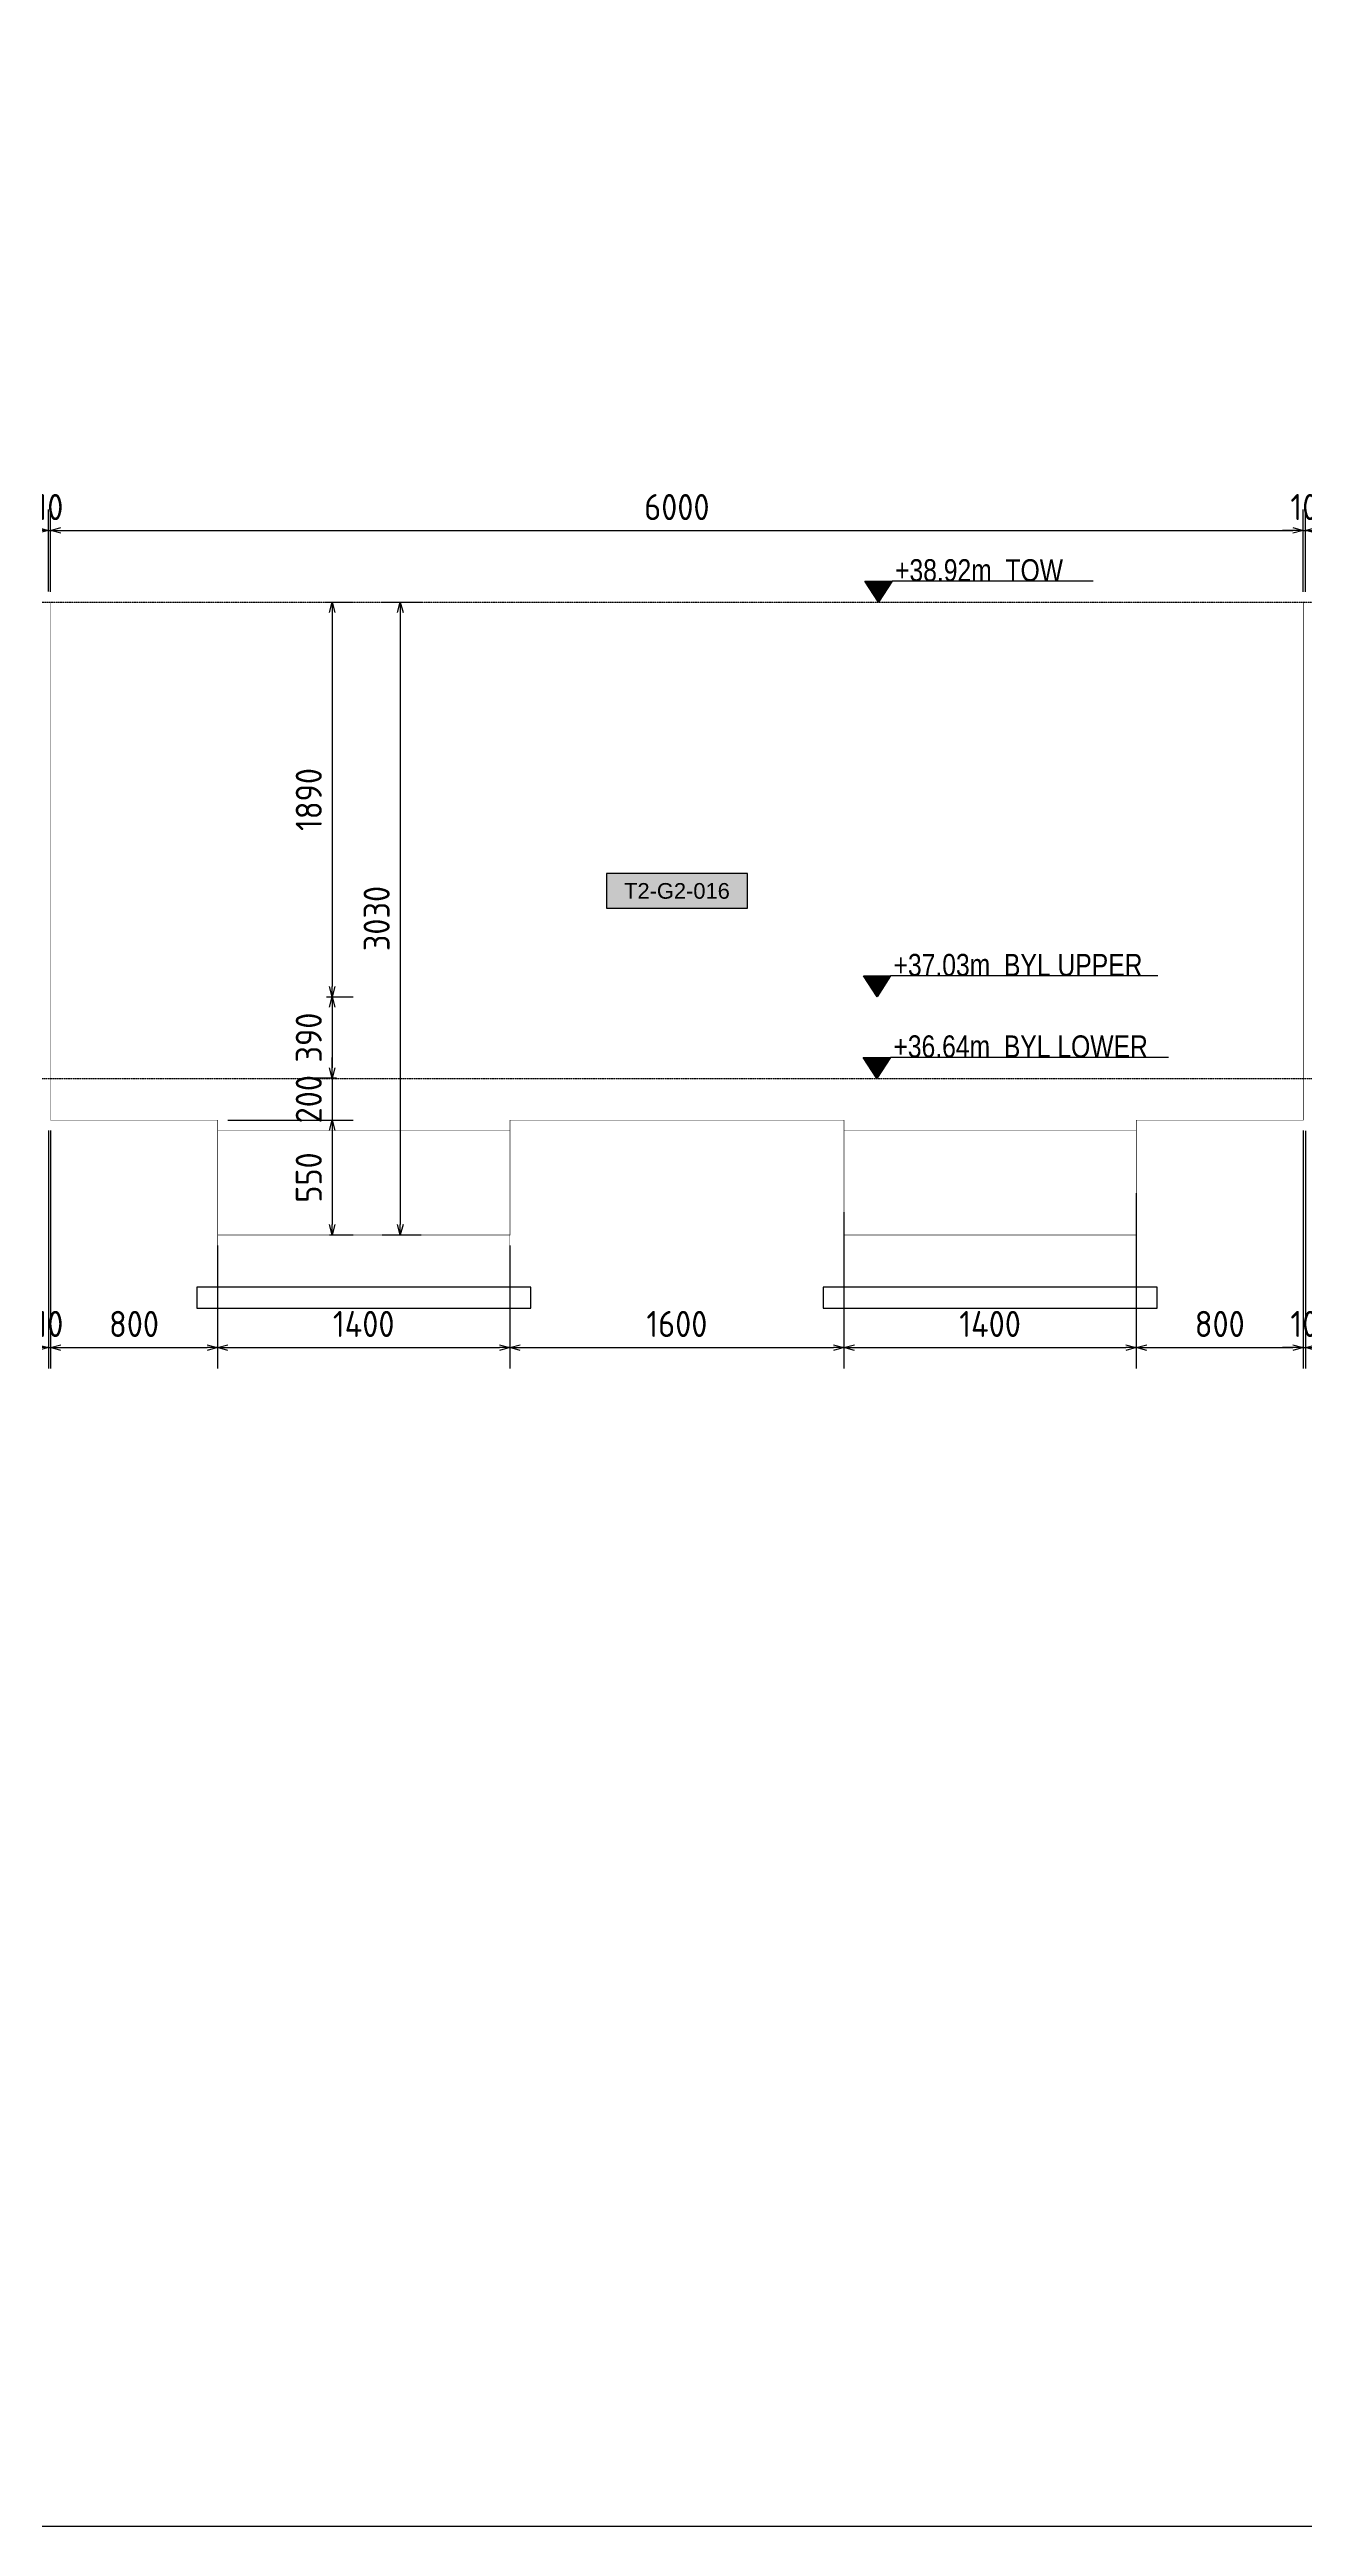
# Model space of a CAD drawing. Header units: centimetres. Extents: x -6122352 to 6876996, y -1694241 to 2592194.
# Drawn here: x 3396755 to 3402766, y 779040 to 790899 of the extents above; entities that cross this region are included whole.
import ezdxf
from ezdxf.enums import TextEntityAlignment as Align

# ---------------------------------------------------------------- set-up
doc = ezdxf.new("R2010")
doc.units = ezdxf.units.CM
doc.header["$MEASUREMENT"] = 0
doc.header["$PDMODE"] = 66
doc.header["$PDSIZE"] = 100
for name, pattern in [('CENTER', [2, 1.25, -0.25, 0.25, -0.25]), ('DASHED2', [0.375, 0.25, -0.125]), ('HIDDEN', [0.375, 0.25, -0.125])]:
    doc.linetypes.add(name, pattern=pattern)
doc.layers.get('Defpoints').update_dxf_attribs({"color": 255, "linetype": 'CENTER'})
for name, color, linetype in [('@MI-TYPE-01', 30, 'Continuous'), ('@MI-TYPE-02', 6, 'Continuous'), ('JML-Dimension', 1, 'Continuous'), ('PANEL-TAGS', 7, 'Continuous'), ('SECTION', 130, 'Continuous')]:
    doc.layers.add(name, color=color, linetype=linetype)
doc.styles.add('PANELTAG_STYLE', font='arial.ttf')
doc.styles.add('Schueco-BEMSTIL', font='isocpeur.ttf', dxfattribs={"width": 0.9})
doc.styles.add('txt-Pisa-std', font='arial.ttf', dxfattribs={"width": 0.8})
doc.dimstyles.new('MI- JWC-TXT-2.5 MM', dxfattribs={"dimscale": 1.5, "dimtxt": 2.5, "dimasz": 1, "dimexe": 2, "dimexo": 1, "dimgap": 1, "dimtad": 1, "dimdec": 0, "dimdsep": 46, "dimtxsty": 'Schueco-BEMSTIL', "dimblk": 'OPEN30', "dimcen": 0, "dimdle": 2, "dimclrd": 140, "dimclre": 8, "dimclrt": 40, "dimadec": 0, "dimazin": 2, "dimtfac": 1, "dimtdec": 0, "dimtix": 1, "dimtmove": 2, "dimatfit": 3, "dimldrblk": 'OPEN', "dimfxl": 2, "dimlwd": -1, "dimlwe": -1, "dimarcsym": 0})

# ---------------------------------------------------------------- blocks, each defined once
blk = doc.blocks.new('*U1142')
at = {"layer": 'JML-Dimension'}
h = blk.add_hatch(color=10, dxfattribs=at)
h.dxf.hatch_style = 1
h.paths.add_polyline_path([(0, 0), (-1.54, 2.37), (1.54, 2.37)])
blk.add_line((24.31, 2.37), (1.54, 2.37), dxfattribs=at)
blk.add_lwpolyline([(0, 0), (-1.54, 2.37), (1.54, 2.37), (0, 0)], dxfattribs=at)
at = {"color": 5, "style": 'txt-Pisa-std', "width": 0.8}
blk.add_attdef('+0.0', text='', height=2.5, dxfattribs=at).set_placement((1.87, 2.37), align=Align.BOTTOM_LEFT)
blk = doc.blocks.new('*U1445')
at = {"layer": 'JML-Dimension'}
h = blk.add_hatch(color=10, dxfattribs=at)
h.dxf.hatch_style = 1
h.paths.add_polyline_path([(0, 0), (-1.54, 2.37), (1.54, 2.37)])
blk.add_line((31.81, 2.37), (1.54, 2.37), dxfattribs=at)
blk.add_lwpolyline([(0, 0), (-1.54, 2.37), (1.54, 2.37), (0, 0)], dxfattribs=at)
at = {"color": 5, "style": 'txt-Pisa-std', "width": 0.8}
blk.add_attdef('+0.0', text='', height=2.5, dxfattribs=at).set_placement((1.87, 2.37), align=Align.BOTTOM_LEFT)
blk = doc.blocks.new('*U1446')
at = {"layer": 'JML-Dimension'}
h = blk.add_hatch(color=10, dxfattribs=at)
h.dxf.hatch_style = 1
h.paths.add_polyline_path([(0, 0), (-1.54, 2.37), (1.54, 2.37)])
blk.add_line((33.03, 2.37), (1.54, 2.37), dxfattribs=at)
blk.add_lwpolyline([(0, 0), (-1.54, 2.37), (1.54, 2.37), (0, 0)], dxfattribs=at)
at = {"color": 5, "style": 'txt-Pisa-std', "width": 0.8}
blk.add_attdef('+0.0', text='', height=2.5, dxfattribs=at).set_placement((1.87, 2.37), align=Align.BOTTOM_LEFT)
blk = doc.blocks.new('_Open30')
at = {"color": 0, "linetype": 'ByBlock', "lineweight": -2}
for p, q in [((-1, 0.27), (0, 0)), ((0, 0), (-1, -0.27)), ((0, 0), (-1, 0))]:
    blk.add_line(p, q, dxfattribs=at)
blk = doc.blocks.new('*D1520')
at = {"layer": '@MI-TYPE-01', "color": 8, "transparency": 16777216}
for p, q in [((3398349, 788253), (3398535, 788253)), ((3398349, 785223), (3398535, 785223))]:
    blk.add_line(p, q, dxfattribs=at)
at = {"layer": '@MI-TYPE-01', "color": 140, "transparency": 16777216}
blk.add_line((3398435, 788203), (3398435, 785273), dxfattribs=at)
at = {"layer": 'Defpoints', "color": 0, "transparency": 16777216}
for p in [(3398299, 788253), (3398299, 785223), (3398435, 785223)]:
    blk.add_point(p, dxfattribs=at)
at = {"layer": '@MI-TYPE-01', "color": 140, "transparency": 16777216, "xscale": 50, "yscale": 50, "zscale": 50}
for p, rotation in [((3398435, 788253), 90), ((3398435, 785223), 270)]:
    blk.add_blockref('_Open30', p, dxfattribs=dict(at, rotation=rotation))
at = {"layer": '@MI-TYPE-01', "color": 40, "transparency": 16777216, "insert": (3398322, 786738), "char_height": 125, "attachment_point": 5, "rotation": 90, "style": 'Schueco-BEMSTIL'}
blk.add_mtext('3030', dxfattribs=at)
blk = doc.blocks.new('_Open')
at = {"color": 0, "linetype": 'ByBlock', "lineweight": -2}
for p, q in [((-1, 0.2), (0, 0)), ((-1, -0.2), (0, 0)), ((0, 0), (-1, 0))]:
    blk.add_line(p, q, dxfattribs=at)
blk = doc.blocks.new('*D1521')
at = {"layer": '@MI-TYPE-01', "color": 8, "transparency": 16777216}
for p, q in [((3398082, 788253), (3398209, 788253)), ((3398082, 786363), (3398209, 786363))]:
    blk.add_line(p, q, dxfattribs=at)
at = {"layer": '@MI-TYPE-01', "color": 140, "transparency": 16777216}
blk.add_line((3398109, 788203), (3398109, 786413), dxfattribs=at)
at = {"layer": 'Defpoints', "color": 0, "transparency": 16777216}
for p in [(3398032, 788253), (3398032, 786363), (3398109, 786363)]:
    blk.add_point(p, dxfattribs=at)
at = {"layer": '@MI-TYPE-01', "color": 140, "transparency": 16777216, "xscale": 50, "yscale": 50, "zscale": 50}
for p, rotation in [((3398109, 788253), 90), ((3398109, 786363), 270)]:
    blk.add_blockref('_Open30', p, dxfattribs=dict(at, rotation=rotation))
at = {"layer": '@MI-TYPE-01', "color": 40, "transparency": 16777216, "insert": (3397997, 787308), "char_height": 125, "attachment_point": 5, "rotation": 90, "style": 'Schueco-BEMSTIL'}
blk.add_mtext('1890', dxfattribs=at)
blk = doc.blocks.new('*D1522')
at = {"layer": '@MI-TYPE-01', "color": 8, "transparency": 16777216}
for p, q in [((3398082, 786363), (3398209, 786363)), ((3398130, 785973), (3398009, 785973))]:
    blk.add_line(p, q, dxfattribs=at)
at = {"layer": '@MI-TYPE-01', "color": 140, "transparency": 16777216}
blk.add_line((3398109, 786313), (3398109, 786023), dxfattribs=at)
at = {"layer": 'Defpoints', "color": 0, "transparency": 16777216}
for p in [(3398032, 786363), (3398109, 785973), (3398180, 785973)]:
    blk.add_point(p, dxfattribs=at)
at = {"layer": '@MI-TYPE-01', "color": 140, "transparency": 16777216, "xscale": 50, "yscale": 50, "zscale": 50}
for p, rotation in [((3398109, 786363), 90), ((3398109, 785973), 270)]:
    blk.add_blockref('_Open30', p, dxfattribs=dict(at, rotation=rotation))
at = {"layer": '@MI-TYPE-01', "color": 40, "transparency": 16777216, "insert": (3397997, 786168), "char_height": 125, "attachment_point": 5, "rotation": 90, "style": 'Schueco-BEMSTIL'}
blk.add_mtext('390', dxfattribs=at)
blk = doc.blocks.new('*D1523')
at = {"layer": '@MI-TYPE-01', "color": 140, "transparency": 16777216}
for p, q in [((3398109, 786023), (3398109, 786073)), ((3398109, 785973), (3398109, 785773)), ((3398109, 785723), (3398109, 785673))]:
    blk.add_line(p, q, dxfattribs=at)
at = {"layer": '@MI-TYPE-01', "color": 8, "transparency": 16777216}
for p, q in [((3398130, 785973), (3398009, 785973)), ((3397610, 785773), (3398209, 785773))]:
    blk.add_line(p, q, dxfattribs=at)
at = {"layer": 'Defpoints', "color": 0, "transparency": 16777216}
for p in [(3398180, 785973), (3397560, 785773), (3398109, 785773)]:
    blk.add_point(p, dxfattribs=at)
at = {"layer": '@MI-TYPE-01', "color": 140, "transparency": 16777216, "xscale": 50, "yscale": 50, "zscale": 50}
for p, rotation in [((3398109, 785973), 270), ((3398109, 785773), 90)]:
    blk.add_blockref('_Open30', p, dxfattribs=dict(at, rotation=rotation))
at = {"layer": '@MI-TYPE-01', "color": 40, "transparency": 16777216, "insert": (3397997, 785873), "char_height": 125, "attachment_point": 5, "rotation": 90, "style": 'Schueco-BEMSTIL'}
blk.add_mtext('200', dxfattribs=at)
blk = doc.blocks.new('*D1524')
at = {"layer": '@MI-TYPE-01', "color": 8, "transparency": 16777216}
for p, q in [((3397610, 785773), (3398209, 785773)), ((3398097, 785223), (3398209, 785223))]:
    blk.add_line(p, q, dxfattribs=at)
at = {"layer": '@MI-TYPE-01', "color": 140, "transparency": 16777216}
blk.add_line((3398109, 785723), (3398109, 785273), dxfattribs=at)
at = {"layer": 'Defpoints', "color": 0, "transparency": 16777216}
for p in [(3397560, 785773), (3398047, 785223), (3398109, 785223)]:
    blk.add_point(p, dxfattribs=at)
at = {"layer": '@MI-TYPE-01', "color": 140, "transparency": 16777216, "xscale": 50, "yscale": 50, "zscale": 50}
for p, rotation in [((3398109, 785773), 90), ((3398109, 785223), 270)]:
    blk.add_blockref('_Open30', p, dxfattribs=dict(at, rotation=rotation))
at = {"layer": '@MI-TYPE-01', "color": 40, "transparency": 16777216, "insert": (3397997, 785498), "char_height": 125, "attachment_point": 5, "rotation": 90, "style": 'Schueco-BEMSTIL'}
blk.add_mtext('550', dxfattribs=at)
blk = doc.blocks.new('T2-ELE FT')
at = {"color": 12, "linetype": 'HIDDEN', "ltscale": 5, "const_width": 2}
blk.add_lwpolyline([(30306558, 1676366), (30306558, 1676866), (30307958, 1676866), (30307958, 1676366)], dxfattribs=at)
at = {"color": 12, "ltscale": 20, "const_width": 2}
blk.add_lwpolyline([(30306558, 1676366), (30307958, 1676366), (30307958, 1676116), (30306558, 1676116)], close=True, dxfattribs=at)
at = {"color": 8, "ltscale": 20}
blk.add_lwpolyline([(30306458, 1676116), (30308058, 1676116), (30308058, 1676016), (30306458, 1676016)], close=True, dxfattribs=at)
blk = doc.blocks.new('*D1578')
at = {"layer": '@MI-TYPE-01', "color": 8, "transparency": 16777216}
for p, q in [((3396750, 788303), (3396750, 788696)), ((3396760, 788302), (3396760, 788696))]:
    blk.add_line(p, q, dxfattribs=at)
at = {"layer": '@MI-TYPE-01', "color": 140, "transparency": 16777216}
for p, q in [((3396700, 788596), (3396650, 788596)), ((3396750, 788596), (3396760, 788596)), ((3396810, 788596), (3396860, 788596))]:
    blk.add_line(p, q, dxfattribs=at)
at = {"layer": 'Defpoints', "color": 0, "transparency": 16777216}
for p in [(3396760, 788596), (3396750, 788253), (3396760, 788252)]:
    blk.add_point(p, dxfattribs=at)
at = {"layer": '@MI-TYPE-01', "color": 140, "transparency": 16777216, "xscale": 50, "yscale": 50, "zscale": 50}
blk.add_blockref('_Open30', (3396750, 788596), dxfattribs=at)
at = {"layer": '@MI-TYPE-01', "color": 140, "transparency": 16777216, "xscale": 50, "yscale": 50, "zscale": 50, "rotation": 180}
blk.add_blockref('_Open30', (3396760, 788596), dxfattribs=at)
at = {"layer": '@MI-TYPE-01', "color": 40, "transparency": 16777216, "insert": (3396755, 788708), "char_height": 125, "attachment_point": 5, "style": 'Schueco-BEMSTIL'}
blk.add_mtext('10', dxfattribs=at)
blk = doc.blocks.new('*D1579')
at = {"layer": '@MI-TYPE-01', "color": 8, "transparency": 16777216}
for p, q in [((3396760, 788302), (3396760, 788696)), ((3402760, 788302), (3402760, 788696))]:
    blk.add_line(p, q, dxfattribs=at)
at = {"layer": '@MI-TYPE-01', "color": 140, "transparency": 16777216}
blk.add_line((3396810, 788596), (3402710, 788596), dxfattribs=at)
at = {"layer": 'Defpoints', "color": 0, "transparency": 16777216}
for p in [(3402760, 788596), (3396760, 788252), (3402760, 788252)]:
    blk.add_point(p, dxfattribs=at)
at = {"layer": '@MI-TYPE-01', "color": 140, "transparency": 16777216, "xscale": 50, "yscale": 50, "zscale": 50, "rotation": 180}
blk.add_blockref('_Open30', (3396760, 788596), dxfattribs=at)
at = {"layer": '@MI-TYPE-01', "color": 140, "transparency": 16777216, "xscale": 50, "yscale": 50, "zscale": 50}
blk.add_blockref('_Open30', (3402760, 788596), dxfattribs=at)
at = {"layer": '@MI-TYPE-01', "color": 40, "transparency": 16777216, "insert": (3399760, 788708), "char_height": 125, "attachment_point": 5, "style": 'Schueco-BEMSTIL'}
blk.add_mtext('6000', dxfattribs=at)
blk = doc.blocks.new('*D1580')
at = {"layer": '@MI-TYPE-01', "color": 8, "transparency": 16777216}
for p, q in [((3402760, 788302), (3402760, 788696)), ((3402770, 788302), (3402770, 788696))]:
    blk.add_line(p, q, dxfattribs=at)
at = {"layer": '@MI-TYPE-01', "color": 140, "transparency": 16777216}
for p, q in [((3402710, 788596), (3402660, 788596)), ((3402760, 788596), (3402770, 788596)), ((3402820, 788596), (3402870, 788596))]:
    blk.add_line(p, q, dxfattribs=at)
at = {"layer": 'Defpoints', "color": 0, "transparency": 16777216}
for p in [(3402770, 788596), (3402760, 788252), (3402770, 788252)]:
    blk.add_point(p, dxfattribs=at)
at = {"layer": '@MI-TYPE-01', "color": 140, "transparency": 16777216, "xscale": 50, "yscale": 50, "zscale": 50}
blk.add_blockref('_Open30', (3402760, 788596), dxfattribs=at)
at = {"layer": '@MI-TYPE-01', "color": 140, "transparency": 16777216, "xscale": 50, "yscale": 50, "zscale": 50, "rotation": 180}
blk.add_blockref('_Open30', (3402770, 788596), dxfattribs=at)
at = {"layer": '@MI-TYPE-01', "color": 40, "transparency": 16777216, "insert": (3402765, 788708), "char_height": 125, "attachment_point": 5, "style": 'Schueco-BEMSTIL'}
blk.add_mtext('10', dxfattribs=at)
blk = doc.blocks.new('*D1677')
at = {"layer": '@MI-TYPE-01', "color": 8, "transparency": 16777216}
for p, q in [((3396750, 785723), (3396750, 784584)), ((3396760, 785723), (3396760, 784584))]:
    blk.add_line(p, q, dxfattribs=at)
at = {"layer": '@MI-TYPE-01', "color": 140, "transparency": 16777216}
for p, q in [((3396700, 784684), (3396650, 784684)), ((3396750, 784684), (3396760, 784684)), ((3396810, 784684), (3396860, 784684))]:
    blk.add_line(p, q, dxfattribs=at)
at = {"layer": 'Defpoints', "color": 0, "transparency": 16777216}
for p in [(3396750, 785773), (3396760, 785773), (3396760, 784684)]:
    blk.add_point(p, dxfattribs=at)
at = {"layer": '@MI-TYPE-01', "color": 140, "transparency": 16777216, "xscale": 50, "yscale": 50, "zscale": 50}
blk.add_blockref('_Open30', (3396750, 784684), dxfattribs=at)
at = {"layer": '@MI-TYPE-01', "color": 140, "transparency": 16777216, "xscale": 50, "yscale": 50, "zscale": 50, "rotation": 180}
blk.add_blockref('_Open30', (3396760, 784684), dxfattribs=at)
at = {"layer": '@MI-TYPE-01', "color": 40, "transparency": 16777216, "insert": (3396755, 784797), "char_height": 125, "attachment_point": 5, "style": 'Schueco-BEMSTIL'}
blk.add_mtext('10', dxfattribs=at)
blk = doc.blocks.new('*D1678')
at = {"layer": '@MI-TYPE-01', "color": 8, "transparency": 16777216}
for p, q in [((3396760, 785723), (3396760, 784584)), ((3397560, 785173), (3397560, 784584))]:
    blk.add_line(p, q, dxfattribs=at)
at = {"layer": '@MI-TYPE-01', "color": 140, "transparency": 16777216}
blk.add_line((3396810, 784684), (3397510, 784684), dxfattribs=at)
at = {"layer": 'Defpoints', "color": 0, "transparency": 16777216}
for p in [(3396760, 785773), (3397560, 785223), (3397560, 784684)]:
    blk.add_point(p, dxfattribs=at)
at = {"layer": '@MI-TYPE-01', "color": 140, "transparency": 16777216, "xscale": 50, "yscale": 50, "zscale": 50, "rotation": 180}
blk.add_blockref('_Open30', (3396760, 784684), dxfattribs=at)
at = {"layer": '@MI-TYPE-01', "color": 140, "transparency": 16777216, "xscale": 50, "yscale": 50, "zscale": 50}
blk.add_blockref('_Open30', (3397560, 784684), dxfattribs=at)
at = {"layer": '@MI-TYPE-01', "color": 40, "transparency": 16777216, "insert": (3397160, 784797), "char_height": 125, "attachment_point": 5, "style": 'Schueco-BEMSTIL'}
blk.add_mtext('800', dxfattribs=at)
blk = doc.blocks.new('*D1679')
at = {"layer": '@MI-TYPE-01', "color": 8, "transparency": 16777216}
for p, q in [((3397560, 785173), (3397560, 784584)), ((3398960, 785173), (3398960, 784584))]:
    blk.add_line(p, q, dxfattribs=at)
at = {"layer": '@MI-TYPE-01', "color": 140, "transparency": 16777216}
blk.add_line((3397610, 784684), (3398910, 784684), dxfattribs=at)
at = {"layer": 'Defpoints', "color": 0, "transparency": 16777216}
for p in [(3397560, 785223), (3398960, 785223), (3398960, 784684)]:
    blk.add_point(p, dxfattribs=at)
at = {"layer": '@MI-TYPE-01', "color": 140, "transparency": 16777216, "xscale": 50, "yscale": 50, "zscale": 50, "rotation": 180}
blk.add_blockref('_Open30', (3397560, 784684), dxfattribs=at)
at = {"layer": '@MI-TYPE-01', "color": 140, "transparency": 16777216, "xscale": 50, "yscale": 50, "zscale": 50}
blk.add_blockref('_Open30', (3398960, 784684), dxfattribs=at)
at = {"layer": '@MI-TYPE-01', "color": 40, "transparency": 16777216, "insert": (3398260, 784797), "char_height": 125, "attachment_point": 5, "style": 'Schueco-BEMSTIL'}
blk.add_mtext('1400', dxfattribs=at)
blk = doc.blocks.new('*D1680')
at = {"layer": '@MI-TYPE-01', "color": 8, "transparency": 16777216}
for p, q in [((3400560, 785333), (3400560, 784584)), ((3398960, 785173), (3398960, 784584))]:
    blk.add_line(p, q, dxfattribs=at)
at = {"layer": '@MI-TYPE-01', "color": 140, "transparency": 16777216}
blk.add_line((3399010, 784684), (3400510, 784684), dxfattribs=at)
at = {"layer": 'Defpoints', "color": 0, "transparency": 16777216}
for p in [(3400560, 785383), (3398960, 785223), (3400560, 784684)]:
    blk.add_point(p, dxfattribs=at)
at = {"layer": '@MI-TYPE-01', "color": 140, "transparency": 16777216, "xscale": 50, "yscale": 50, "zscale": 50, "rotation": 180}
blk.add_blockref('_Open30', (3398960, 784684), dxfattribs=at)
at = {"layer": '@MI-TYPE-01', "color": 140, "transparency": 16777216, "xscale": 50, "yscale": 50, "zscale": 50}
blk.add_blockref('_Open30', (3400560, 784684), dxfattribs=at)
at = {"layer": '@MI-TYPE-01', "color": 40, "transparency": 16777216, "insert": (3399760, 784797), "char_height": 125, "attachment_point": 5, "style": 'Schueco-BEMSTIL'}
blk.add_mtext('1600', dxfattribs=at)
blk = doc.blocks.new('*D1681')
at = {"layer": '@MI-TYPE-01', "color": 8, "transparency": 16777216}
for p, q in [((3401960, 785423), (3401960, 784584)), ((3400560, 785333), (3400560, 784584))]:
    blk.add_line(p, q, dxfattribs=at)
at = {"layer": '@MI-TYPE-01', "color": 140, "transparency": 16777216}
blk.add_line((3400610, 784684), (3401910, 784684), dxfattribs=at)
at = {"layer": 'Defpoints', "color": 0, "transparency": 16777216}
for p in [(3401960, 785473), (3400560, 785383), (3401960, 784684)]:
    blk.add_point(p, dxfattribs=at)
at = {"layer": '@MI-TYPE-01', "color": 140, "transparency": 16777216, "xscale": 50, "yscale": 50, "zscale": 50, "rotation": 180}
blk.add_blockref('_Open30', (3400560, 784684), dxfattribs=at)
at = {"layer": '@MI-TYPE-01', "color": 140, "transparency": 16777216, "xscale": 50, "yscale": 50, "zscale": 50}
blk.add_blockref('_Open30', (3401960, 784684), dxfattribs=at)
at = {"layer": '@MI-TYPE-01', "color": 40, "transparency": 16777216, "insert": (3401260, 784797), "char_height": 125, "attachment_point": 5, "style": 'Schueco-BEMSTIL'}
blk.add_mtext('1400', dxfattribs=at)
blk = doc.blocks.new('*D1682')
at = {"layer": '@MI-TYPE-01', "color": 8, "transparency": 16777216}
for p, q in [((3402760, 785723), (3402760, 784584)), ((3401960, 785423), (3401960, 784584))]:
    blk.add_line(p, q, dxfattribs=at)
at = {"layer": '@MI-TYPE-01', "color": 140, "transparency": 16777216}
blk.add_line((3402010, 784684), (3402710, 784684), dxfattribs=at)
at = {"layer": 'Defpoints', "color": 0, "transparency": 16777216}
for p in [(3402760, 785773), (3401960, 785473), (3402760, 784684)]:
    blk.add_point(p, dxfattribs=at)
at = {"layer": '@MI-TYPE-01', "color": 140, "transparency": 16777216, "xscale": 50, "yscale": 50, "zscale": 50, "rotation": 180}
blk.add_blockref('_Open30', (3401960, 784684), dxfattribs=at)
at = {"layer": '@MI-TYPE-01', "color": 140, "transparency": 16777216, "xscale": 50, "yscale": 50, "zscale": 50}
blk.add_blockref('_Open30', (3402760, 784684), dxfattribs=at)
at = {"layer": '@MI-TYPE-01', "color": 40, "transparency": 16777216, "insert": (3402360, 784797), "char_height": 125, "attachment_point": 5, "style": 'Schueco-BEMSTIL'}
blk.add_mtext('800', dxfattribs=at)
blk = doc.blocks.new('*D1683')
at = {"layer": '@MI-TYPE-01', "color": 8, "transparency": 16777216}
for p, q in [((3402760, 785723), (3402760, 784584)), ((3402770, 785722), (3402770, 784584))]:
    blk.add_line(p, q, dxfattribs=at)
at = {"layer": '@MI-TYPE-01', "color": 140, "transparency": 16777216}
for p, q in [((3402710, 784684), (3402660, 784684)), ((3402760, 784684), (3402770, 784684)), ((3402820, 784684), (3402870, 784684))]:
    blk.add_line(p, q, dxfattribs=at)
at = {"layer": 'Defpoints', "color": 0, "transparency": 16777216}
for p in [(3402760, 785773), (3402770, 785772), (3402770, 784684)]:
    blk.add_point(p, dxfattribs=at)
at = {"layer": '@MI-TYPE-01', "color": 140, "transparency": 16777216, "xscale": 50, "yscale": 50, "zscale": 50}
blk.add_blockref('_Open30', (3402760, 784684), dxfattribs=at)
at = {"layer": '@MI-TYPE-01', "color": 140, "transparency": 16777216, "xscale": 50, "yscale": 50, "zscale": 50, "rotation": 180}
blk.add_blockref('_Open30', (3402770, 784684), dxfattribs=at)
at = {"layer": '@MI-TYPE-01', "color": 40, "transparency": 16777216, "insert": (3402765, 784797), "char_height": 125, "attachment_point": 5, "style": 'Schueco-BEMSTIL'}
blk.add_mtext('10', dxfattribs=at)
blk = doc.blocks.new('PANELTAG')
at = {"layer": 'PANEL-TAGS', "color": 1}
blk.add_lwpolyline([(-13.5, -3.3), (13.5, -3.3), (13.5, 3.3), (-13.5, 3.3)], close=True, dxfattribs=at)
at = {"layer": 'PANEL-TAGS', "color": 40, "true_color": 0xffd700}
blk.add_solid([(-13.5, -3.3), (13.5, -3.3), (-13.5, 3.3), (13.5, 3.3)], dxfattribs=at)
at = {"layer": 'PANEL-TAGS', "color": 5, "style": 'PANELTAG_STYLE'}
blk.add_attdef('TAGNO', text='', height=3, dxfattribs=at).set_placement((0, 0), align=Align.CENTER)

msp = doc.modelspace()

# ---------------------------------------------------------------- linework, layer by layer
msp.add_lwpolyline([(3278170.28592, 802757.28808), (3588252.33865, 802757.28808), (3588252.33865, 779039.77254), (3278170.28592, 779039.77254)], close=True)
at = {"layer": '@MI-TYPE-01', "const_width": 2.5}
msp.add_lwpolyline([(3396760.33977, 788252.40766), (3402760.33977, 788252.40766), (3402760.33977, 785772.50717), (3401960.33977, 785772.50717), (3401960.33977, 785222.50717), (3400560.33977, 785222.50717), (3400560.33977, 785772.50717), (3398960.33977, 785772.50717), (3398960.33977, 785222.50717), (3397560.33977, 785222.50717), (3397560.33977, 785772.50717), (3396760.33977, 785772.56298)], close=True, dxfattribs=at)
at = {"layer": '@MI-TYPE-02', "color": 160, "linetype": 'DASHED2', "ltscale": 5}
for points in [[(3390740.34341, 788252.67761), (3411239.18744, 788252.67761)], [(3390765.53745, 785972.67765), (3432903.32519, 785972.67765)]]:
    msp.add_lwpolyline(points, dxfattribs=at)

# ---------------------------------------------------------------- block references
at = {"color": 2, "xscale": -1}
for p in [(33705518.50133, -891143.36659), (33708518.50133, -891143.36659)]:
    msp.add_blockref('T2-ELE FT', p, dxfattribs=at)
at = {"layer": 'PANEL-TAGS'}
ref = msp.add_blockref('PANELTAG', (3399760.34349, 786870.36949), dxfattribs=dict(at, xscale=25, yscale=25, zscale=25))
ref.add_attrib('TAGNO', 'T2-G2-016', dxfattribs={"color": 5, "height": 75, "style": 'PANELTAG_STYLE'}).set_placement((3399760.34349, 786870.36949), align=Align.MIDDLE_CENTER)
at = {"layer": 'SECTION', "color": 6}
ref = msp.add_blockref('*U1142', (3400725.75675, 788252.40766), dxfattribs=dict(at, xscale=42.30147098076819, yscale=42.30147098076819, zscale=42.30147098076819))
ref.add_attrib('+0.0', '+38.92m  TOW', (3400804.8854, 788352.66473), dxfattribs={"layer": 'JML-Dimension', "color": 5, "height": 105.7536775, "style": 'txt-Pisa-std', "width": 0.8})
ref = msp.add_blockref('*U1445', (3400718.46326, 786362.67761), dxfattribs=dict(at, xscale=42.30147098076819, yscale=42.30147098076819, zscale=42.30147098076819))
ref.add_attrib('+0.0', '+37.03m  BYL UPPER', (3400797.59191, 786462.93467), dxfattribs={"layer": 'JML-Dimension', "color": 5, "height": 105.7536775, "style": 'txt-Pisa-std', "width": 0.8})
ref = msp.add_blockref('*U1446', (3400717.92326, 785972.67765), dxfattribs=dict(at, xscale=42.30147098076819, yscale=42.30147098076819, zscale=42.30147098076819))
ref.add_attrib('+0.0', '+36.64m  BYL LOWER', (3400797.05191, 786072.93472), dxfattribs={"layer": 'JML-Dimension', "color": 5, "height": 105.7536775, "style": 'txt-Pisa-std', "width": 0.8})

# ---------------------------------------------------------------- dimensions: what is measured, and where the dimension line sits
at = {"layer": '@MI-TYPE-01'}
for base, p1, p2, picture, middle in [((3396760.33977, 788595.54934), (3396750.34341, 788252.67761), (3396760.33977, 788252.40766), '*D1578', (3396755.34159, 788708.04934)), ((3402760.33977, 788595.54934), (3396760.33977, 788252.40766), (3402760.33977, 788252.40766), '*D1579', (3399760.33977, 788708.04934)), ((3402770.33612, 788595.54934), (3402760.33977, 788252.40766), (3402770.33612, 788252.13772), '*D1580', (3402765.33795, 788708.04934)), ((3396760.33977, 784684.25759), (3396750.34341, 785772.77711), (3396760.33977, 785772.56298), '*D1677', (3396755.34159, 784796.75759)), ((3397560.33977, 784684.25759), (3396760.33977, 785772.56298), (3397560.33977, 785222.50717), '*D1678', (3397160.33977, 784796.75759)), ((3402760.33977, 784684.25759), (3401960.33977, 785472.50717), (3402760.33977, 785772.50717), '*D1682', (3402360.33977, 784796.75759)), ((3402770.33612, 784684.25759), (3402760.33977, 785772.50717), (3402770.33612, 785772.29304), '*D1683', (3402765.33795, 784796.75759)), ((3401960.33977, 784684.25759), (3400560.33977, 785383.26172), (3401960.33977, 785472.50717), '*D1681', (3401260.33977, 784796.75759)), ((3400560.33977, 784684.25759), (3398960.33977, 785222.50717), (3400560.33977, 785383.26172), '*D1680', (3399760.33977, 784796.75759)), ((3398960.33977, 784684.25759), (3397560.33977, 785222.50717), (3398960.33977, 785222.50717), '*D1679', (3398260.33977, 784796.75759))]:
    dim = msp.add_linear_dim(base=base, p1=p1, p2=p2, dimstyle='MI- JWC-TXT-2.5 MM', dxfattribs=at)
    dim.commit()
    dim.dimension.update_dxf_attribs({"geometry": picture, "text_midpoint": middle})
for base, p1, p2, picture, middle in [((3398109.46509, 786362.67761), (3398032.0904, 788252.67761), (3398032.0904, 786362.67761), '*D1521', (3397996.96509, 787307.67761)), ((3398434.86633, 785222.77711), (3398298.74557, 788252.67761), (3398298.74557, 785222.77711), '*D1520', (3398322.36633, 786737.72736)), ((3398109.46509, 785972.67765), (3398032.0904, 786362.67761), (3398180.37451, 785972.67765), '*D1522', (3397996.96509, 786167.67763)), ((3398109.46509, 785772.77711), (3398180.37451, 785972.67765), (3397560.33977, 785772.77711), '*D1523', (3397996.96509, 785872.72738)), ((3398109.46509, 785222.77711), (3397560.33977, 785772.77711), (3398046.51808, 785222.77711), '*D1524', (3397996.96509, 785497.77711))]:
    dim = msp.add_linear_dim(base=base, p1=p1, p2=p2, angle=90, dimstyle='MI- JWC-TXT-2.5 MM', dxfattribs=at)
    dim.commit()
    dim.dimension.update_dxf_attribs({"geometry": picture, "text_midpoint": middle})

doc.saveas('drawing.dxf')
